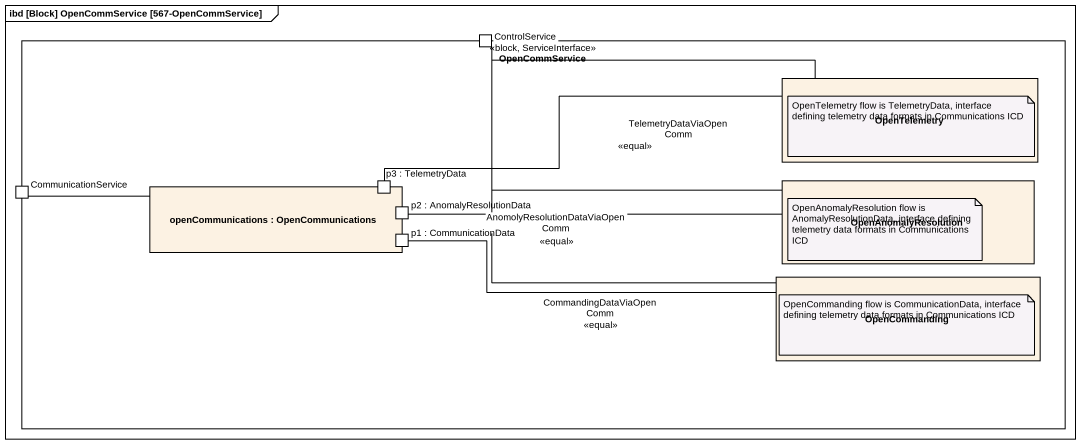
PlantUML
@startuml
mainframe ibd [Block] OpenCommService [567-OpenCommService]
rectangle OpenCommService <<block, ServiceInterface>> {
  port ControlService
  rectangle OpenTelemetry
  port CommunicationService
  rectangle "openCommunications : OpenCommunications" as openCommunications {
    port "p3 : TelemetryData" as p3_TelemetryData
    port "p1 : CommunicationData" as p1_CommunicationData
    port "p2 : AnomalyResolutionData" as p2_AnomalyResolutionData
  }
  rectangle OpenAnomalyResolution
  rectangle OpenCommanding
}
OpenTelemetry -left- ControlService
OpenTelemetry -left- p3_TelemetryData : TelemetryDataViaOpenComm\n<<equal>>
openCommunications -left- CommunicationService
OpenAnomalyResolution -left- ControlService
OpenAnomalyResolution -left- p2_AnomalyResolutionData : AnomolyResolutionDataViaOpenComm\n<<equal>>
OpenCommanding -up- ControlService
OpenCommanding -left- p1_CommunicationData : CommandingDataViaOpenComm\n<<equal>>
note as N1
  OpenTelemetry flow is TelemetryData, interface defining telemetry data formats in Communications ICD
end note
note as N2
  OpenAnomalyResolution flow is AnomalyResolutionData, interface defining telemetry data formats in Communications ICD
end note
note as N3
  OpenCommanding flow is CommunicationData, interface defining telemetry data formats in Communications ICD
end note
@enduml
